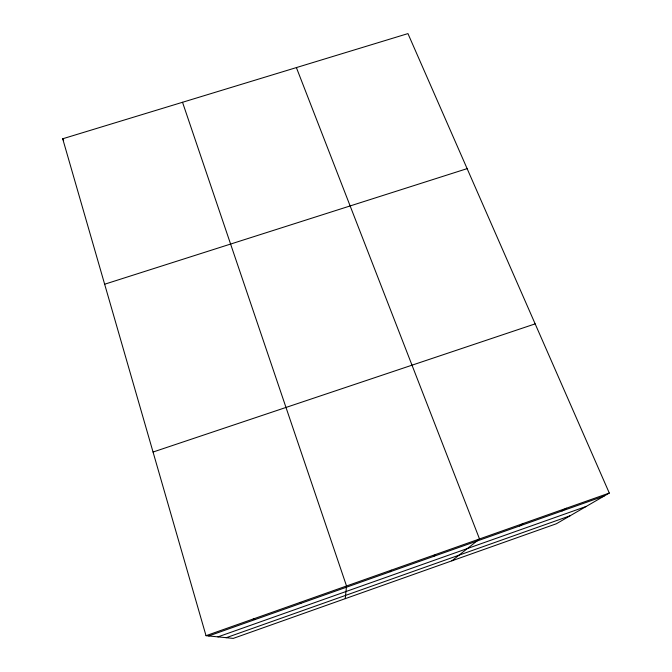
<?xml version="1.0" encoding="UTF-8"?>
<svg xmlns="http://www.w3.org/2000/svg" width="672" height="672" viewBox="0 0 672 672"><rect width="100%" height="100%" fill="white"/><g stroke="black" fill="none" stroke-linecap="round" stroke-linejoin="round"><path stroke-width="1.01" d="M345.265 598.651L346.525 585.992L182.524 102.278M390.214 571.746L391.222 570.184M433.675 556.366L435.548 554.509M451.844 560.843L479.514 538.961L296.394 67.586M519.565 525.983L523.127 523.53M561.994 510.972L566.387 508.234M609.302 493.055L556.357 523.765L233.234 638.4L206.018 635.687L62.698 138.776L407.946 33.6L609.302 493.055L206.018 635.687M208.715 635.956L604.094 496.079M217.963 636.871L586.169 506.47M226.22 637.703L570.083 515.802M153.048 452.038L535.156 323.879M104.647 284.222L467.124 168.638M253.252 618.979L254.99 619.576M300.09 602.414L300.888 603.347M62.698 138.776L63.638 140.507"/></g></svg>
